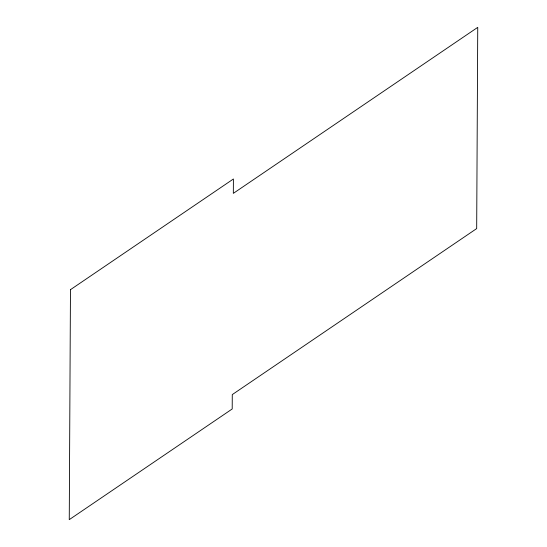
<?xml version="1.0" encoding="UTF-8"?>
<svg xmlns="http://www.w3.org/2000/svg" width="547" height="547" viewBox="0 0 547 547"><rect width="100%" height="100%" fill="white"/><g stroke="black" fill="none" stroke-linecap="round" stroke-linejoin="round"><path stroke-width="0.82" d="M70.467 289.671L69.257 519.65L232.202 408.971L232.277 394.599L476.683 228.584L477.743 27.35L233.33 193.364L233.405 178.992L70.467 289.671"/></g></svg>
